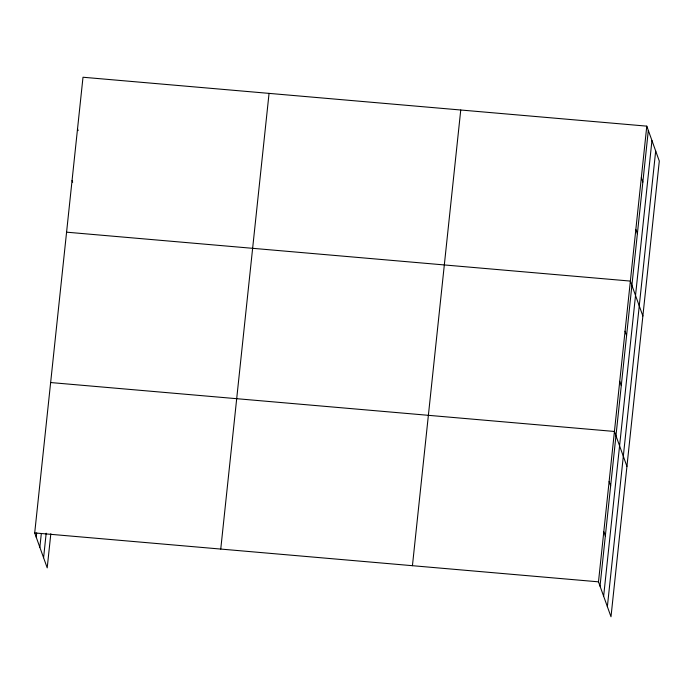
<?xml version="1.0" encoding="UTF-8"?>
<svg xmlns="http://www.w3.org/2000/svg" width="694" height="694" viewBox="0 0 694 694"><rect width="100%" height="100%" fill="white"/><g stroke="black" fill="none" stroke-linecap="round" stroke-linejoin="round"><path stroke-width="1.04" d="M50.827 533.729L47.209 567.857L34.7 532.931L83.002 77.242L646.791 126.143L659.3 161.069L610.998 616.758L598.488 581.832L646.791 126.143M36.235 537.208L36.687 532.94M39.853 547.323L41.328 533.46M43.583 557.742L46.186 533.209M220.753 549.067L269.055 93.378M412.436 565.697L460.747 110.008M600.024 586.118L648.326 130.429M603.641 596.224L651.952 140.544M607.371 606.643L655.683 150.962M66.581 232.178L630.369 281.079L642.878 316.004M50.645 382.55L614.433 431.46L626.934 466.385M34.7 532.931L598.488 581.832M641.317 177.794L642.852 182.071M635.843 229.436L637.378 233.713M625.06 331.203L626.587 335.488M619.742 381.327L621.277 385.612M609.115 481.584L610.651 485.861M603.806 531.708L605.333 535.985M77.528 128.884L78.144 130.602M72.055 180.527L72.67 182.244"/></g></svg>
